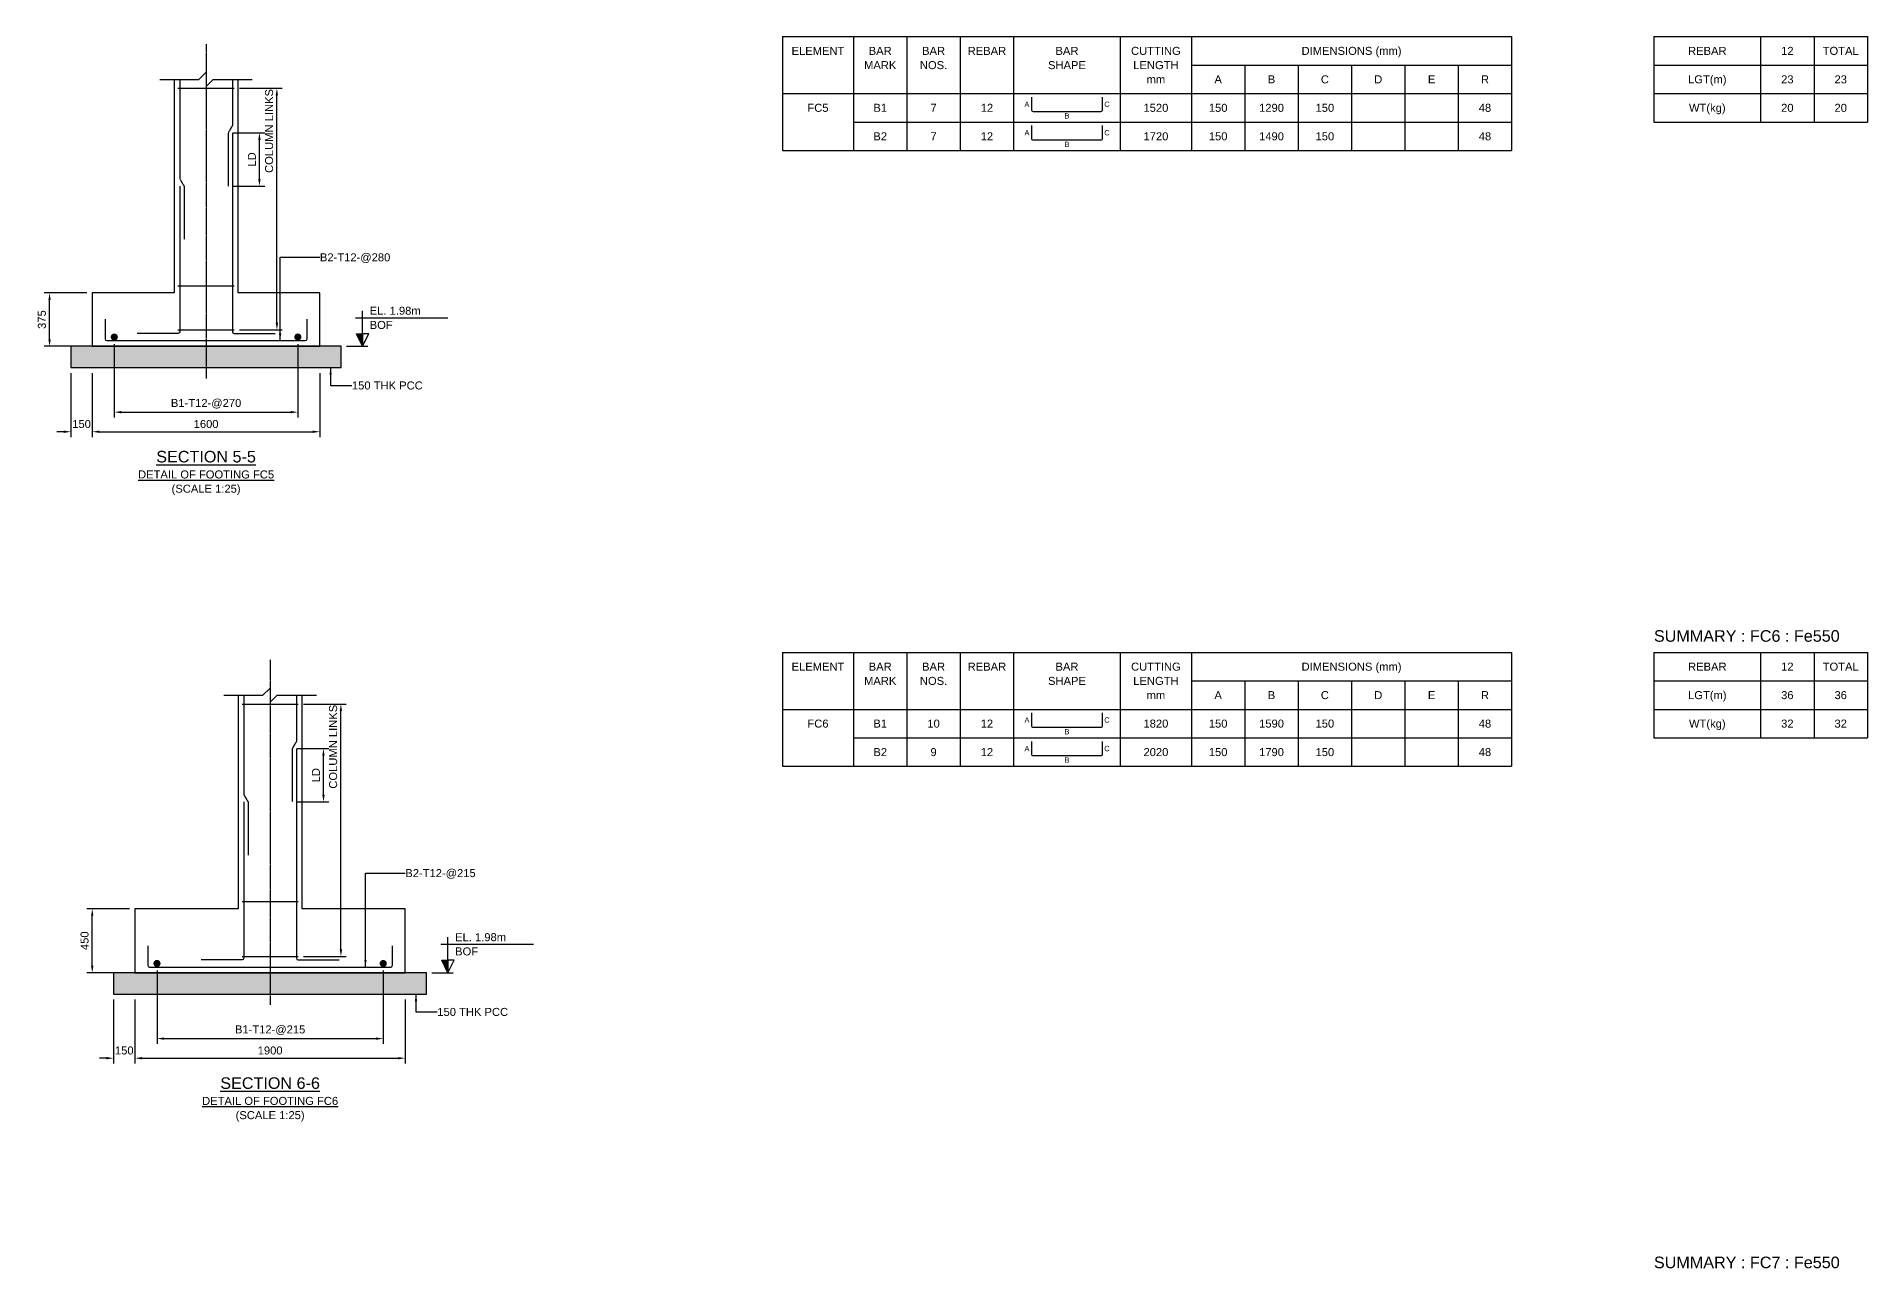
# Model space of a CAD drawing. Header units: inches. Extents: x -816171 to 9366335, y -450961 to 689132.
# Drawn here: x 5646650 to 5698114, y 260210 to 294814 of the extents above; entities that cross this region are included whole.
import ezdxf
from ezdxf.enums import TextEntityAlignment as Align

# ---------------------------------------------------------------- set-up
doc = ezdxf.new("R2010")
doc.units = ezdxf.units.IN
doc.header["$MEASUREMENT"] = 0
doc.linetypes.add('Cline', pattern=[1, 0.625, -0.125, 0.125, -0.125])
doc.linetypes.add('DASHED', pattern=[0.75, 0.5, -0.25])
for name, color, linetype in [('Center Line', 1, 'Continuous'), ('Concrete Line', 2, 'Continuous'), ('Dim', 31, 'Continuous'), ('Labels', 4, 'Continuous'), ('PCC', 5, 'Continuous'), ('Reinforcement', 130, 'Continuous'), ('Schedule Header', 4, 'Continuous'), ('Schedule Line', 60, 'Continuous'), ('Section Mark', 5, 'Continuous'), ('Solid', 25, 'Continuous'), ('Text', 31, 'Continuous')]:
    doc.layers.add(name, color=color, linetype=linetype)
doc.styles.add('SC-BBS1', font='SansSerif')
doc.styles.add('SC-FTG1', font='sanss___.ttf')
doc.styles.add('SC-FTG2', font='SansSerif')
doc.dimstyles.new('RccFooting', dxfattribs={"dimtxt": 225, "dimasz": 200, "dimexe": 150, "dimexo": 150, "dimgap": 100, "dimtad": 1, "dimtoh": 1, "dimdec": 4, "dimlfac": 0.25, "dimzin": 0, "dimdsep": 46, "dimtxsty": 'SC-FTG2', "dimcen": 0.09, "dimclrd": 8, "dimclre": 8, "dimclrt": 31, "dimadec": 0, "dimazin": 0, "dimtfac": 1, "dimtdec": 0, "dimtix": 1, "dimtofl": 0, "dimtmove": 0, "dimatfit": 3, "dimfxl": 1, "dimtolj": 1, "dimtzin": 0, "dimarcsym": 0})

# ---------------------------------------------------------------- blocks, each defined once
blk = doc.blocks.new('*D2390')
at = {"layer": 'DEFPOINTS', "color": 0, "transparency": 16777216}
for p in [(5647614, 285514), (5648214, 285514), (5648214, 283714)]:
    blk.add_point(p, dxfattribs=at)
at = {"layer": 'Dim', "color": 8, "lineweight": -2, "transparency": 16777216}
for p, q in [((5647614, 285364), (5647614, 283564)), ((5648214, 285364), (5648214, 283564)), ((5647414, 283714), (5647214, 283714)), ((5648414, 283714), (5648614, 283714))]:
    blk.add_line(p, q, dxfattribs=at)
at = {"layer": 'Dim', "color": 8, "transparency": 16777216}
for points in [[(5647414, 283747), (5647414, 283681), (5647614, 283714)], [(5648414, 283747), (5648414, 283681), (5648214, 283714)]]:
    blk.add_solid(points, dxfattribs=at)
at = {"layer": 'Dim', "color": 31, "transparency": 16777216, "insert": (5647914, 283930), "char_height": 225, "attachment_point": 5, "style": 'SC-FTG2'}
blk.add_mtext('\\A1;150', dxfattribs=at)
blk = doc.blocks.new('*D2391')
at = {"layer": 'DEFPOINTS', "color": 0, "transparency": 16777216}
for p in [(5648214, 285514), (5654614, 285514), (5654614, 283714)]:
    blk.add_point(p, dxfattribs=at)
at = {"layer": 'Dim', "color": 8, "lineweight": -2, "transparency": 16777216}
for p, q in [((5648214, 285364), (5648214, 283564)), ((5654614, 285364), (5654614, 283564)), ((5648414, 283714), (5654414, 283714))]:
    blk.add_line(p, q, dxfattribs=at)
at = {"layer": 'Dim', "color": 8, "transparency": 16777216}
for points in [[(5648414, 283747), (5648414, 283681), (5648214, 283714)], [(5654414, 283747), (5654414, 283681), (5654614, 283714)]]:
    blk.add_solid(points, dxfattribs=at)
at = {"layer": 'Dim', "color": 31, "transparency": 16777216, "insert": (5651414, 283930), "char_height": 225, "attachment_point": 5, "style": 'SC-FTG2'}
blk.add_mtext('\\A1;1600', dxfattribs=at)
blk = doc.blocks.new('*D2392')
at = {"layer": 'DEFPOINTS', "color": 0, "transparency": 16777216}
for p in [(5647014, 287614), (5648214, 287614), (5648214, 286114)]:
    blk.add_point(p, dxfattribs=at)
at = {"layer": 'Dim', "color": 8, "lineweight": -2, "transparency": 16777216}
for p, q in [((5648064, 287614), (5646864, 287614)), ((5647014, 286314), (5647014, 287414)), ((5648064, 286114), (5646864, 286114))]:
    blk.add_line(p, q, dxfattribs=at)
at = {"layer": 'Dim', "color": 8, "transparency": 16777216}
for points in [[(5646980, 287414), (5647047, 287414), (5647014, 287614)], [(5646980, 286314), (5647047, 286314), (5647014, 286114)]]:
    blk.add_solid(points, dxfattribs=at)
at = {"layer": 'Dim', "color": 31, "transparency": 16777216, "insert": (5646798, 286864), "char_height": 225, "attachment_point": 5, "rotation": 90, "style": 'SC-FTG2'}
blk.add_mtext('\\A1;375', dxfattribs=at)
blk = doc.blocks.new('*D2393')
at = {"layer": 'DEFPOINTS', "color": 0, "transparency": 16777216}
for p in [(5648834, 286324), (5653994, 286324), (5653994, 284264)]:
    blk.add_point(p, dxfattribs=at)
at = {"layer": 'Dim', "color": 8, "lineweight": -2, "transparency": 16777216}
for p, q in [((5648834, 286174), (5648834, 284114)), ((5653994, 286174), (5653994, 284114)), ((5649034, 284264), (5653794, 284264))]:
    blk.add_line(p, q, dxfattribs=at)
at = {"layer": 'Dim', "color": 8, "transparency": 16777216}
for points in [[(5649034, 284297), (5649034, 284231), (5648834, 284264)], [(5653794, 284297), (5653794, 284231), (5653994, 284264)]]:
    blk.add_solid(points, dxfattribs=at)
at = {"layer": 'Dim', "color": 31, "transparency": 16777216, "insert": (5651414, 284500), "char_height": 225, "attachment_point": 5, "style": 'SC-FTG2'}
blk.add_mtext('\\A1;B1-T12-@270', dxfattribs=at)
blk = doc.blocks.new('*D2400')
at = {"layer": 'DEFPOINTS', "color": 0, "transparency": 16777216}
for p in [(5652034, 292114), (5652914, 292114), (5652034, 290614)]:
    blk.add_point(p, dxfattribs=at)
at = {"layer": 'Dim', "color": 8, "lineweight": -2, "transparency": 16777216}
for p, q in [((5652184, 292114), (5653064, 292114)), ((5652914, 290814), (5652914, 291914)), ((5652184, 290614), (5653064, 290614))]:
    blk.add_line(p, q, dxfattribs=at)
at = {"layer": 'Dim', "color": 8, "transparency": 16777216}
for points in [[(5652880, 291914), (5652947, 291914), (5652914, 292114)], [(5652880, 290814), (5652947, 290814), (5652914, 290614)]]:
    blk.add_solid(points, dxfattribs=at)
at = {"layer": 'Dim', "color": 31, "transparency": 16777216, "insert": (5652701, 291364), "char_height": 225, "attachment_point": 5, "rotation": 90, "style": 'SC-FTG2'}
blk.add_mtext('\\A1;LD', dxfattribs=at)
blk = doc.blocks.new('*D2401')
at = {"layer": 'DEFPOINTS', "color": 0, "transparency": 16777216}
for p in [(5652204, 293364), (5653404, 293364), (5652204, 286574)]:
    blk.add_point(p, dxfattribs=at)
at = {"layer": 'Dim', "color": 8, "lineweight": -2, "transparency": 16777216}
for p, q in [((5652354, 293364), (5653554, 293364)), ((5653404, 286774), (5653404, 293164)), ((5652354, 286574), (5653554, 286574))]:
    blk.add_line(p, q, dxfattribs=at)
at = {"layer": 'Dim', "color": 8, "transparency": 16777216}
for points in [[(5653370, 293164), (5653437, 293164), (5653404, 293364)], [(5653370, 286774), (5653437, 286774), (5653404, 286574)]]:
    blk.add_solid(points, dxfattribs=at)
at = {"layer": 'Dim', "color": 31, "transparency": 16777216, "insert": (5653186, 292164), "char_height": 225, "attachment_point": 5, "rotation": 90, "style": 'SC-FTG2'}
blk.add_mtext('\\A1;COLUMN LINKS', dxfattribs=at)
blk = doc.blocks.new('*D2394')
at = {"layer": 'DEFPOINTS', "color": 0, "transparency": 16777216}
for p in [(5648814, 267914), (5649414, 267914), (5649414, 266114)]:
    blk.add_point(p, dxfattribs=at)
at = {"layer": 'Dim', "color": 8, "lineweight": -2, "transparency": 16777216}
for p, q in [((5648814, 267764), (5648814, 265964)), ((5649414, 267764), (5649414, 265964)), ((5648614, 266114), (5648414, 266114)), ((5649614, 266114), (5649814, 266114))]:
    blk.add_line(p, q, dxfattribs=at)
at = {"layer": 'Dim', "color": 8, "transparency": 16777216}
for points in [[(5648614, 266147), (5648614, 266081), (5648814, 266114)], [(5649614, 266147), (5649614, 266081), (5649414, 266114)]]:
    blk.add_solid(points, dxfattribs=at)
at = {"layer": 'Dim', "color": 31, "transparency": 16777216, "insert": (5649114, 266330), "char_height": 225, "attachment_point": 5, "style": 'SC-FTG2'}
blk.add_mtext('\\A1;150', dxfattribs=at)
blk = doc.blocks.new('*D2395')
at = {"layer": 'DEFPOINTS', "color": 0, "transparency": 16777216}
for p in [(5649414, 267914), (5657014, 267914), (5657014, 266114)]:
    blk.add_point(p, dxfattribs=at)
at = {"layer": 'Dim', "color": 8, "lineweight": -2, "transparency": 16777216}
for p, q in [((5649414, 267764), (5649414, 265964)), ((5657014, 267764), (5657014, 265964)), ((5649614, 266114), (5656814, 266114))]:
    blk.add_line(p, q, dxfattribs=at)
at = {"layer": 'Dim', "color": 8, "transparency": 16777216}
for points in [[(5649614, 266147), (5649614, 266081), (5649414, 266114)], [(5656814, 266147), (5656814, 266081), (5657014, 266114)]]:
    blk.add_solid(points, dxfattribs=at)
at = {"layer": 'Dim', "color": 31, "transparency": 16777216, "insert": (5653214, 266330), "char_height": 225, "attachment_point": 5, "style": 'SC-FTG2'}
blk.add_mtext('\\A1;1900', dxfattribs=at)
blk = doc.blocks.new('*D2396')
at = {"layer": 'DEFPOINTS', "color": 0, "transparency": 16777216}
for p in [(5648214, 270314), (5649414, 270314), (5649414, 268514)]:
    blk.add_point(p, dxfattribs=at)
at = {"layer": 'Dim', "color": 8, "lineweight": -2, "transparency": 16777216}
for p, q in [((5649264, 270314), (5648064, 270314)), ((5648214, 268714), (5648214, 270114)), ((5649264, 268514), (5648064, 268514))]:
    blk.add_line(p, q, dxfattribs=at)
at = {"layer": 'Dim', "color": 8, "transparency": 16777216}
for points in [[(5648180, 270114), (5648247, 270114), (5648214, 270314)], [(5648180, 268714), (5648247, 268714), (5648214, 268514)]]:
    blk.add_solid(points, dxfattribs=at)
at = {"layer": 'Dim', "color": 31, "transparency": 16777216, "insert": (5647998, 269414), "char_height": 225, "attachment_point": 5, "rotation": 90, "style": 'SC-FTG2'}
blk.add_mtext('\\A1;450', dxfattribs=at)
blk = doc.blocks.new('*D2397')
at = {"layer": 'DEFPOINTS', "color": 0, "transparency": 16777216}
for p in [(5650034, 268724), (5656394, 268724), (5656394, 266664)]:
    blk.add_point(p, dxfattribs=at)
at = {"layer": 'Dim', "color": 8, "lineweight": -2, "transparency": 16777216}
for p, q in [((5650034, 268574), (5650034, 266514)), ((5656394, 268574), (5656394, 266514)), ((5650234, 266664), (5656194, 266664))]:
    blk.add_line(p, q, dxfattribs=at)
at = {"layer": 'Dim', "color": 8, "transparency": 16777216}
for points in [[(5650234, 266697), (5650234, 266631), (5650034, 266664)], [(5656194, 266697), (5656194, 266631), (5656394, 266664)]]:
    blk.add_solid(points, dxfattribs=at)
at = {"layer": 'Dim', "color": 31, "transparency": 16777216, "insert": (5653214, 266900), "char_height": 225, "attachment_point": 5, "style": 'SC-FTG2'}
blk.add_mtext('\\A1;B1-T12-@215', dxfattribs=at)
blk = doc.blocks.new('*D2398')
at = {"layer": 'DEFPOINTS', "color": 0, "transparency": 16777216}
for p in [(5653834, 274814), (5654714, 274814), (5653834, 273314)]:
    blk.add_point(p, dxfattribs=at)
at = {"layer": 'Dim', "color": 8, "lineweight": -2, "transparency": 16777216}
for p, q in [((5653984, 274814), (5654864, 274814)), ((5654714, 273514), (5654714, 274614)), ((5653984, 273314), (5654864, 273314))]:
    blk.add_line(p, q, dxfattribs=at)
at = {"layer": 'Dim', "color": 8, "transparency": 16777216}
for points in [[(5654680, 274614), (5654747, 274614), (5654714, 274814)], [(5654680, 273514), (5654747, 273514), (5654714, 273314)]]:
    blk.add_solid(points, dxfattribs=at)
at = {"layer": 'Dim', "color": 31, "transparency": 16777216, "insert": (5654501, 274064), "char_height": 225, "attachment_point": 5, "rotation": 90, "style": 'SC-FTG2'}
blk.add_mtext('\\A1;LD', dxfattribs=at)
blk = doc.blocks.new('*D2399')
at = {"layer": 'DEFPOINTS', "color": 0, "transparency": 16777216}
for p in [(5654004, 276064), (5655204, 276064), (5654004, 268974)]:
    blk.add_point(p, dxfattribs=at)
at = {"layer": 'Dim', "color": 8, "lineweight": -2, "transparency": 16777216}
for p, q in [((5654154, 276064), (5655354, 276064)), ((5655204, 269174), (5655204, 275864)), ((5654154, 268974), (5655354, 268974))]:
    blk.add_line(p, q, dxfattribs=at)
at = {"layer": 'Dim', "color": 8, "transparency": 16777216}
for points in [[(5655170, 275864), (5655237, 275864), (5655204, 276064)], [(5655170, 269174), (5655237, 269174), (5655204, 268974)]]:
    blk.add_solid(points, dxfattribs=at)
at = {"layer": 'Dim', "color": 31, "transparency": 16777216, "insert": (5654986, 274864), "char_height": 225, "attachment_point": 5, "rotation": 90, "style": 'SC-FTG2'}
blk.add_mtext('\\A1;COLUMN LINKS', dxfattribs=at)

msp = doc.modelspace()

# ---------------------------------------------------------------- hatches: boundary and pattern name
at = {"layer": 'Solid'}
for points in [[(5655813.62815, 286114.1347), (5655638.62815, 286464.1347), (5655813.62815, 286464.1347)], [(5647613.62815, 285514.1347), (5655213.62815, 285514.1347), (5655213.62815, 286114.1347), (5647613.62815, 286114.1347)], [(5658213.62815, 268514.1347), (5658038.62815, 268864.1347), (5658213.62815, 268864.1347)], [(5648813.62815, 267914.1347), (5657613.62815, 267914.1347), (5657613.62815, 268514.1347), (5648813.62815, 268514.1347)]]:
    msp.add_hatch(color=256, dxfattribs=at).paths.add_polyline_path(points, flags=0)

# ---------------------------------------------------------------- linework, layer by layer
at = {"layer": 'Center Line', "linetype": 'Cline'}
for points in [[(5651413.62815, 294614.1347), (5651413.62815, 285214.1347)], [(5653213.62815, 277314.1347), (5653213.62815, 267614.1347)]]:
    msp.add_lwpolyline(points, dxfattribs=at)
at = {"layer": 'Concrete Line'}
for points in [[(5650513.62815, 293614.1347), (5650513.62815, 287614.1347), (5648213.62815, 287614.1347), (5648213.62815, 286114.1347), (5654613.62815, 286114.1347), (5654613.62815, 287614.1347), (5652313.62815, 287614.1347), (5652313.62815, 293614.1347)], [(5650113.62815, 293614.1347), (5651213.62815, 293614.1347), (5651413.62815, 293814.1347), (5651413.62815, 293414.1347), (5651613.62815, 293614.1347), (5652713.62815, 293614.1347)], [(5651913.62815, 276314.1347), (5653013.62815, 276314.1347), (5653213.62815, 276514.1347), (5653213.62815, 276114.1347), (5653413.62815, 276314.1347), (5654513.62815, 276314.1347)], [(5652313.62815, 276314.1347), (5652313.62815, 270314.1347), (5649413.62815, 270314.1347), (5649413.62815, 268514.1347), (5657013.62815, 268514.1347), (5657013.62815, 270314.1347), (5654113.62815, 270314.1347), (5654113.62815, 276314.1347)]]:
    msp.add_lwpolyline(points, dxfattribs=at)
at = {"layer": 'PCC'}
for points in [[(5647613.62815, 285514.1347), (5655213.62815, 285514.1347), (5655213.62815, 286114.1347), (5647613.62815, 286114.1347), (5647613.62815, 285514.1347)], [(5648813.62815, 267914.1347), (5657613.62815, 267914.1347), (5657613.62815, 268514.1347), (5648813.62815, 268514.1347), (5648813.62815, 267914.1347)]]:
    msp.add_lwpolyline(points, dxfattribs=at)
at = {"layer": 'Reinforcement'}
for points in [[(5650623.62815, 293364.1347), (5652203.62815, 293364.1347)], [(5650623.62815, 287814.1347), (5652203.62815, 287814.1347)], [(5650623.62815, 286574.1347), (5652203.62815, 286574.1347)], [(5652423.62815, 276064.1347), (5654003.62815, 276064.1347)], [(5652423.62815, 270514.1347), (5654003.62815, 270514.1347)], [(5652423.62815, 268974.1347), (5654003.62815, 268974.1347)]]:
    msp.add_lwpolyline(points, dxfattribs=at)
at = {"layer": 'Reinforcement', "linetype": 'DASHED'}
for points in [[(5650673.62815, 293614.1347), (5650673.62815, 290814.1347), (5650793.62815, 290614.1347), (5650793.62815, 289114.1347)], [(5652153.62815, 293614.1347), (5652153.62815, 292314.1347), (5652033.62815, 292114.1347), (5652033.62815, 290614.1347)], [(5652473.62815, 276314.1347), (5652473.62815, 273514.1347), (5652593.62815, 273314.1347), (5652593.62815, 271814.1347)], [(5653953.62815, 276314.1347), (5653953.62815, 275014.1347), (5653833.62815, 274814.1347), (5653833.62815, 273314.1347)]]:
    msp.add_lwpolyline(points, dxfattribs=at)
at = {"layer": 'Reinforcement'}
for points in [[(5674613.62815, 293114.1347), (5674613.62815, 292764.1347, 0.5), (5674663.62815, 292714.1347), (5676563.62815, 292714.1347, 0.5), (5676613.62815, 292764.1347), (5676613.62815, 293114.1347)], [(5674613.62815, 292314.1347), (5674613.62815, 291964.1347, 0.5), (5674663.62815, 291914.1347), (5676563.62815, 291914.1347, 0.5), (5676613.62815, 291964.1347), (5676613.62815, 292314.1347)], [(5652153.62815, 292114.1347), (5652153.62815, 286524.1347, 0.4), (5652203.62815, 286474.1347), (5653353.62815, 286474.1347, 0.4), (5653353.62815, 286474.1347), (5653353.62815, 286474.1347)], [(5650673.62815, 290614.1347), (5650673.62815, 286524.1347, -0.4), (5650623.62815, 286474.1347), (5649473.62815, 286474.1347, 0.4), (5649473.62815, 286474.1347), (5649473.62815, 286474.1347)], [(5648573.62815, 286874.1347), (5648573.62815, 286324.1347, 0.4), (5648623.62815, 286274.1347), (5654203.62815, 286274.1347, 0.4), (5654253.62815, 286324.1347), (5654253.62815, 286874.1347)], [(5674613.62815, 275814.1347), (5674613.62815, 275464.1347, 0.5), (5674663.62815, 275414.1347), (5676563.62815, 275414.1347, 0.5), (5676613.62815, 275464.1347), (5676613.62815, 275814.1347)], [(5674613.62815, 275014.1347), (5674613.62815, 274664.1347, 0.5), (5674663.62815, 274614.1347), (5676563.62815, 274614.1347, 0.5), (5676613.62815, 274664.1347), (5676613.62815, 275014.1347)], [(5653953.62815, 274814.1347), (5653953.62815, 268924.1347, 0.4), (5654003.62815, 268874.1347), (5655153.62815, 268874.1347, 0.4), (5655153.62815, 268874.1347), (5655153.62815, 268874.1347)], [(5652473.62815, 273314.1347), (5652473.62815, 268924.1347, -0.4), (5652423.62815, 268874.1347), (5651273.62815, 268874.1347, 0.4), (5651273.62815, 268874.1347), (5651273.62815, 268874.1347)], [(5649773.62815, 269274.1347), (5649773.62815, 268724.1347, 0.4), (5649823.62815, 268674.1347), (5656603.62815, 268674.1347, 0.4), (5656653.62815, 268724.1347), (5656653.62815, 269274.1347)]]:
    msp.add_lwpolyline(points, format="xyb", dxfattribs=at)
at = {"layer": 'Reinforcement', "const_width": 100}
for points in [[(5648783.62815, 286374.1347, 1), (5648883.62815, 286374.1347, 1)], [(5653943.62815, 286374.1347, 1), (5654043.62815, 286374.1347, 1)], [(5649983.62815, 268774.1347, 1), (5650083.62815, 268774.1347, 1)], [(5656343.62815, 268774.1347, 1), (5656443.62815, 268774.1347, 1)]]:
    msp.add_lwpolyline(points, format="xyb", close=True, dxfattribs=at)
at = {"layer": 'Schedule Line'}
for p, q in [((5667613.62815, 294814.1347), (5688113.62815, 294814.1347)), ((5667613.62815, 294814.1347), (5667613.62815, 291614.1347)), ((5669613.62815, 294814.1347), (5669613.62815, 291614.1347)), ((5671113.62815, 294814.1347), (5671113.62815, 291614.1347)), ((5672613.62815, 294814.1347), (5672613.62815, 291614.1347)), ((5674113.62815, 294814.1347), (5674113.62815, 291614.1347)), ((5677113.62815, 294814.1347), (5677113.62815, 291614.1347)), ((5679113.62815, 294814.1347), (5679113.62815, 291614.1347)), ((5688113.62815, 294814.1347), (5688113.62815, 291614.1347)), ((5692113.62815, 294814.1347), (5698113.62815, 294814.1347)), ((5692113.62815, 294814.1347), (5692113.62815, 292414.1347)), ((5695113.62815, 294814.1347), (5695113.62815, 292414.1347)), ((5696613.62815, 294814.1347), (5696613.62815, 292414.1347)), ((5698113.62815, 294814.1347), (5698113.62815, 292414.1347)), ((5679113.62815, 294014.1347), (5688113.62815, 294014.1347)), ((5680613.62815, 294014.1347), (5680613.62815, 291614.1347)), ((5682113.62815, 294014.1347), (5682113.62815, 291614.1347)), ((5683613.62815, 294014.1347), (5683613.62815, 291614.1347)), ((5685113.62815, 294014.1347), (5685113.62815, 291614.1347)), ((5686613.62815, 294014.1347), (5686613.62815, 291614.1347)), ((5692113.62815, 294014.1347), (5698113.62815, 294014.1347)), ((5667613.62815, 293214.1347), (5688113.62815, 293214.1347)), ((5692113.62815, 293214.1347), (5698113.62815, 293214.1347)), ((5669613.62815, 292414.1347), (5688113.62815, 292414.1347)), ((5692113.62815, 292414.1347), (5698113.62815, 292414.1347)), ((5667613.62815, 291614.1347), (5688113.62815, 291614.1347)), ((5669613.62815, 291614.1347), (5688113.62815, 291614.1347)), ((5667613.62815, 277514.1347), (5688113.62815, 277514.1347)), ((5667613.62815, 277514.1347), (5667613.62815, 274314.1347)), ((5669613.62815, 277514.1347), (5669613.62815, 274314.1347)), ((5671113.62815, 277514.1347), (5671113.62815, 274314.1347)), ((5672613.62815, 277514.1347), (5672613.62815, 274314.1347)), ((5674113.62815, 277514.1347), (5674113.62815, 274314.1347)), ((5677113.62815, 277514.1347), (5677113.62815, 274314.1347)), ((5679113.62815, 277514.1347), (5679113.62815, 274314.1347)), ((5688113.62815, 277514.1347), (5688113.62815, 274314.1347)), ((5692113.62815, 277514.1347), (5698113.62815, 277514.1347)), ((5692113.62815, 277514.1347), (5692113.62815, 275114.1347)), ((5695113.62815, 277514.1347), (5695113.62815, 275114.1347)), ((5696613.62815, 277514.1347), (5696613.62815, 275114.1347)), ((5698113.62815, 277514.1347), (5698113.62815, 275114.1347)), ((5679113.62815, 276714.1347), (5688113.62815, 276714.1347)), ((5680613.62815, 276714.1347), (5680613.62815, 274314.1347)), ((5682113.62815, 276714.1347), (5682113.62815, 274314.1347)), ((5683613.62815, 276714.1347), (5683613.62815, 274314.1347)), ((5685113.62815, 276714.1347), (5685113.62815, 274314.1347)), ((5686613.62815, 276714.1347), (5686613.62815, 274314.1347)), ((5692113.62815, 276714.1347), (5698113.62815, 276714.1347)), ((5667613.62815, 275914.1347), (5688113.62815, 275914.1347)), ((5692113.62815, 275914.1347), (5698113.62815, 275914.1347)), ((5669613.62815, 275114.1347), (5688113.62815, 275114.1347)), ((5692113.62815, 275114.1347), (5698113.62815, 275114.1347)), ((5667613.62815, 274314.1347), (5688113.62815, 274314.1347)), ((5669613.62815, 274314.1347), (5688113.62815, 274314.1347))]:
    msp.add_line(p, q, dxfattribs=at)
at = {"layer": 'Section Mark'}
for p, q in [((5655363.62815, 286114.1347), (5655963.62815, 286114.1347)), ((5657763.62815, 268514.1347), (5658363.62815, 268514.1347))]:
    msp.add_line(p, q, dxfattribs=at)
for points in [[(5655613.62815, 286914.1347), (5658213.62815, 286914.1347)], [(5655813.62815, 286114.1347), (5655813.62815, 287114.1347)], [(5655813.62815, 286114.1347), (5655638.62815, 286464.1347), (5655813.62815, 286464.1347), (5655813.62815, 286114.1347)], [(5655813.62815, 286114.1347), (5655988.62815, 286464.1347), (5655813.62815, 286464.1347), (5655813.62815, 286114.1347)], [(5658013.62815, 269314.1347), (5660613.62815, 269314.1347)], [(5658213.62815, 268514.1347), (5658213.62815, 269514.1347)], [(5658213.62815, 268514.1347), (5658038.62815, 268864.1347), (5658213.62815, 268864.1347), (5658213.62815, 268514.1347)], [(5658213.62815, 268514.1347), (5658388.62815, 268864.1347), (5658213.62815, 268864.1347), (5658213.62815, 268514.1347)]]:
    msp.add_lwpolyline(points, dxfattribs=at)

# ---------------------------------------------------------------- texts
at = {"layer": 'Dim', "style": 'SC-BBS1'}
for s, p in [('A', (5674488.62815, 292914.1347)), ('C', (5676738.62815, 292914.1347)), ('B', (5675613.62815, 292589.1347)), ('A', (5674488.62815, 292114.1347)), ('B', (5675613.62815, 291789.1347)), ('C', (5676738.62815, 292114.1347)), ('A', (5674488.62815, 275614.1347)), ('B', (5675613.62815, 275289.1347)), ('C', (5676738.62815, 275614.1347)), ('A', (5674488.62815, 274814.1347)), ('C', (5676738.62815, 274814.1347)), ('B', (5675613.62815, 274489.1347))]:
    msp.add_text(s, height=150, dxfattribs=at).set_placement(p, align=Align.MIDDLE_CENTER)
at = {"layer": 'Dim', "style": 'SC-FTG2'}
for s, p in [('B2-T12-@280', (5654613.62815, 288614.1347)), ('150 THK PCC', (5655513.62815, 285014.1347)), ('B2-T12-@215', (5657013.62815, 271314.1347)), ('150 THK PCC', (5657913.62815, 267414.1347))]:
    msp.add_text(s, height=225, dxfattribs=at).set_placement(p, align=Align.MIDDLE_LEFT)
at = {"layer": 'Labels', "style": 'SC-FTG1'}
for s, p in [('%%USECTION 5-5', (5651413.62815, 283014.1347)), ('%%USECTION 6-6', (5653213.62815, 265414.1347))]:
    msp.add_text(s, height=325, dxfattribs=at).set_placement(p, align=Align.MIDDLE_CENTER)
at = {"layer": 'Schedule Header', "style": 'SC-BBS1'}
for s, p in [('ELEMENT', (5668613.62815, 294414.1347)), ('BAR', (5670363.62815, 294414.1347)), ('BAR', (5671863.62815, 294414.1347)), ('REBAR', (5673363.62815, 294414.1347)), ('BAR', (5675613.62815, 294414.1347)), ('CUTTING', (5678113.62815, 294414.1347)), ('DIMENSIONS (mm)', (5683613.62815, 294414.1347)), ('REBAR', (5693613.62815, 294414.1347)), ('12', (5695863.62815, 294414.1347)), ('TOTAL', (5697363.62815, 294414.1347)), ('MARK', (5670363.62815, 294014.1347)), ('NOS.', (5671863.62815, 294014.1347)), ('SHAPE', (5675613.62815, 294014.1347)), ('LENGTH', (5678113.62815, 294014.1347)), ('mm', (5678113.62815, 293614.1347)), ('A', (5679863.62815, 293614.1347)), ('B', (5681363.62815, 293614.1347)), ('C', (5682863.62815, 293614.1347)), ('D', (5684363.62815, 293614.1347)), ('E', (5685863.62815, 293614.1347)), ('R', (5687363.62815, 293614.1347)), ('LGT(m)', (5693613.62815, 293614.1347)), ('WT(kg)', (5693613.62815, 292814.1347)), ('ELEMENT', (5668613.62815, 277114.1347)), ('BAR', (5670363.62815, 277114.1347)), ('BAR', (5671863.62815, 277114.1347)), ('REBAR', (5673363.62815, 277114.1347)), ('BAR', (5675613.62815, 277114.1347)), ('CUTTING', (5678113.62815, 277114.1347)), ('DIMENSIONS (mm)', (5683613.62815, 277114.1347)), ('REBAR', (5693613.62815, 277114.1347)), ('12', (5695863.62815, 277114.1347)), ('TOTAL', (5697363.62815, 277114.1347)), ('MARK', (5670363.62815, 276714.1347)), ('NOS.', (5671863.62815, 276714.1347)), ('SHAPE', (5675613.62815, 276714.1347)), ('LENGTH', (5678113.62815, 276714.1347)), ('mm', (5678113.62815, 276314.1347)), ('A', (5679863.62815, 276314.1347)), ('B', (5681363.62815, 276314.1347)), ('C', (5682863.62815, 276314.1347)), ('D', (5684363.62815, 276314.1347)), ('E', (5685863.62815, 276314.1347)), ('R', (5687363.62815, 276314.1347)), ('LGT(m)', (5693613.62815, 276314.1347)), ('WT(kg)', (5693613.62815, 275514.1347))]:
    msp.add_text(s, height=225, dxfattribs=at).set_placement(p, align=Align.MIDDLE_CENTER)
for s, p in [('SUMMARY : FC6 : Fe550', (5692113.62815, 277814.1347)), ('SUMMARY : FC7 : Fe550', (5692113.62815, 260214.1347))]:
    msp.add_text(s, height=325, dxfattribs=at).set_placement(p)
at = {"layer": 'Text'}
for s, style, p in [('23', 'SC-BBS1', (5695863.62815, 293614.1347)), ('23', 'SC-BBS1', (5697363.62815, 293614.1347)), ('FC5', 'SC-BBS1', (5668613.62815, 292814.1347)), ('B1', 'SC-BBS1', (5670363.62815, 292814.1347)), ('7', 'SC-BBS1', (5671863.62815, 292814.1347)), ('12', 'SC-BBS1', (5673363.62815, 292814.1347)), ('1520', 'SC-BBS1', (5678113.62815, 292814.1347)), ('150', 'SC-BBS1', (5679863.62815, 292814.1347)), ('1290', 'SC-BBS1', (5681363.62815, 292814.1347)), ('150', 'SC-BBS1', (5682863.62815, 292814.1347)), ('48', 'SC-BBS1', (5687363.62815, 292814.1347)), ('20', 'SC-BBS1', (5695863.62815, 292814.1347)), ('20', 'SC-BBS1', (5697363.62815, 292814.1347)), ('B2', 'SC-BBS1', (5670363.62815, 292014.1347)), ('7', 'SC-BBS1', (5671863.62815, 292014.1347)), ('12', 'SC-BBS1', (5673363.62815, 292014.1347)), ('1720', 'SC-BBS1', (5678113.62815, 292014.1347)), ('150', 'SC-BBS1', (5679863.62815, 292014.1347)), ('1490', 'SC-BBS1', (5681363.62815, 292014.1347)), ('150', 'SC-BBS1', (5682863.62815, 292014.1347)), ('48', 'SC-BBS1', (5687363.62815, 292014.1347)), ('%%UDETAIL OF FOOTING FC5', 'SC-FTG1', (5651413.62815, 282514.1347)), ('(SCALE 1:25)', 'SC-FTG1', (5651413.62815, 282114.1347)), ('36', 'SC-BBS1', (5695863.62815, 276314.1347)), ('36', 'SC-BBS1', (5697363.62815, 276314.1347)), ('FC6', 'SC-BBS1', (5668613.62815, 275514.1347)), ('B1', 'SC-BBS1', (5670363.62815, 275514.1347)), ('10', 'SC-BBS1', (5671863.62815, 275514.1347)), ('12', 'SC-BBS1', (5673363.62815, 275514.1347)), ('1820', 'SC-BBS1', (5678113.62815, 275514.1347)), ('150', 'SC-BBS1', (5679863.62815, 275514.1347)), ('1590', 'SC-BBS1', (5681363.62815, 275514.1347)), ('150', 'SC-BBS1', (5682863.62815, 275514.1347)), ('48', 'SC-BBS1', (5687363.62815, 275514.1347)), ('32', 'SC-BBS1', (5695863.62815, 275514.1347)), ('32', 'SC-BBS1', (5697363.62815, 275514.1347)), ('B2', 'SC-BBS1', (5670363.62815, 274714.1347)), ('9', 'SC-BBS1', (5671863.62815, 274714.1347)), ('12', 'SC-BBS1', (5673363.62815, 274714.1347)), ('2020', 'SC-BBS1', (5678113.62815, 274714.1347)), ('150', 'SC-BBS1', (5679863.62815, 274714.1347)), ('1790', 'SC-BBS1', (5681363.62815, 274714.1347)), ('150', 'SC-BBS1', (5682863.62815, 274714.1347)), ('48', 'SC-BBS1', (5687363.62815, 274714.1347)), ('%%UDETAIL OF FOOTING FC6', 'SC-FTG1', (5653213.62815, 264914.1347)), ('(SCALE 1:25)', 'SC-FTG1', (5653213.62815, 264514.1347))]:
    msp.add_text(s, height=225, dxfattribs=dict(at, style=style)).set_placement(p, align=Align.MIDDLE_CENTER)
at = {"layer": 'Text', "style": 'SC-FTG2'}
for s, p in [('EL. 1.98m', (5656013.62815, 287114.1347)), ('BOF', (5656013.62815, 286714.1347)), ('EL. 1.98m', (5658413.62815, 269514.1347)), ('BOF', (5658413.62815, 269114.1347))]:
    msp.add_text(s, height=225, dxfattribs=at).set_placement(p, align=Align.MIDDLE_LEFT)

# ---------------------------------------------------------------- dimensions: what is measured, and where the dimension line sits
at = {"layer": 'Dim'}
for base, p1, p2, text, picture, middle in [((5653403.62815, 293364.1347), (5652203.62815, 286574.1347), (5652203.62815, 293364.1347), 'COLUMN LINKS', '*D2401', (5653403.62815, 292164.1347)), ((5652913.62815, 292114.1347), (5652033.62815, 290614.1347), (5652033.62815, 292114.1347), 'LD', '*D2400', (5652913.62815, 291364.1347)), ((5655203.62815, 276064.1347), (5654003.62815, 268974.1347), (5654003.62815, 276064.1347), 'COLUMN LINKS', '*D2399', (5655203.62815, 274864.1347)), ((5654713.62815, 274814.1347), (5653833.62815, 273314.1347), (5653833.62815, 274814.1347), 'LD', '*D2398', (5654713.62815, 274064.1347))]:
    dim = msp.add_linear_dim(base=base, p1=p1, p2=p2, angle=90, text=text, dimstyle='RccFooting', override={"dimjust": 0}, dxfattribs=at)
    dim.commit()
    dim.dimension.update_dxf_attribs({"geometry": picture, "text_midpoint": middle, "dimtype": 161})
for p1, p2, distance, text, picture, middle in [((5648213.62815, 286114.1347), (5648213.62815, 287614.1347), 1200, '375', '*D2392', (5646797.57877, 286864.1347)), ((5648833.62815, 286324.1347), (5653993.62815, 286324.1347), -2060, 'B1-T12-@270', '*D2393', (5651413.62815, 284500.09149)), ((5647613.62815, 285514.1347), (5648213.62815, 285514.1347), -1800, '150', '*D2390', (5647913.62815, 283930.02976)), ((5648213.62815, 285514.1347), (5654613.62815, 285514.1347), -1800, '1600', '*D2391', (5651413.62815, 283930.18408)), ((5649413.62815, 268514.1347), (5649413.62815, 270314.1347), 1200, '450', '*D2396', (5647997.73309, 269414.1347)), ((5650033.62815, 268724.1347), (5656393.62815, 268724.1347), -2060, 'B1-T12-@215', '*D2397', (5653213.62815, 266900.09149)), ((5648813.62815, 267914.1347), (5649413.62815, 267914.1347), -1800, '150', '*D2394', (5649113.62815, 266330.02976)), ((5649413.62815, 267914.1347), (5657013.62815, 267914.1347), -1800, '1900', '*D2395', (5653213.62815, 266330.02976))]:
    dim = msp.add_aligned_dim(p1=p1, p2=p2, distance=distance, text=text, dimstyle='RccFooting', dxfattribs=at)
    dim.commit()
    dim.dimension.update_dxf_attribs({"geometry": picture, "text_midpoint": middle})

# ---------------------------------------------------------------- leaders
at = {"layer": 'Dim', "color": 8}
for points in [[(5653493.62815, 286274.1347), (5653493.62815, 288614.1347), (5654613.62815, 288614.1347)], [(5654913.62815, 285514.1347), (5654913.62815, 285014.1347), (5655513.62815, 285014.1347)], [(5655893.62815, 268674.1347), (5655893.62815, 271314.1347), (5657013.62815, 271314.1347)], [(5657313.62815, 267914.1347), (5657313.62815, 267414.1347), (5657913.62815, 267414.1347)]]:
    msp.add_leader(points, dimstyle='RccFooting', dxfattribs=at)

doc.saveas('drawing.dxf')
